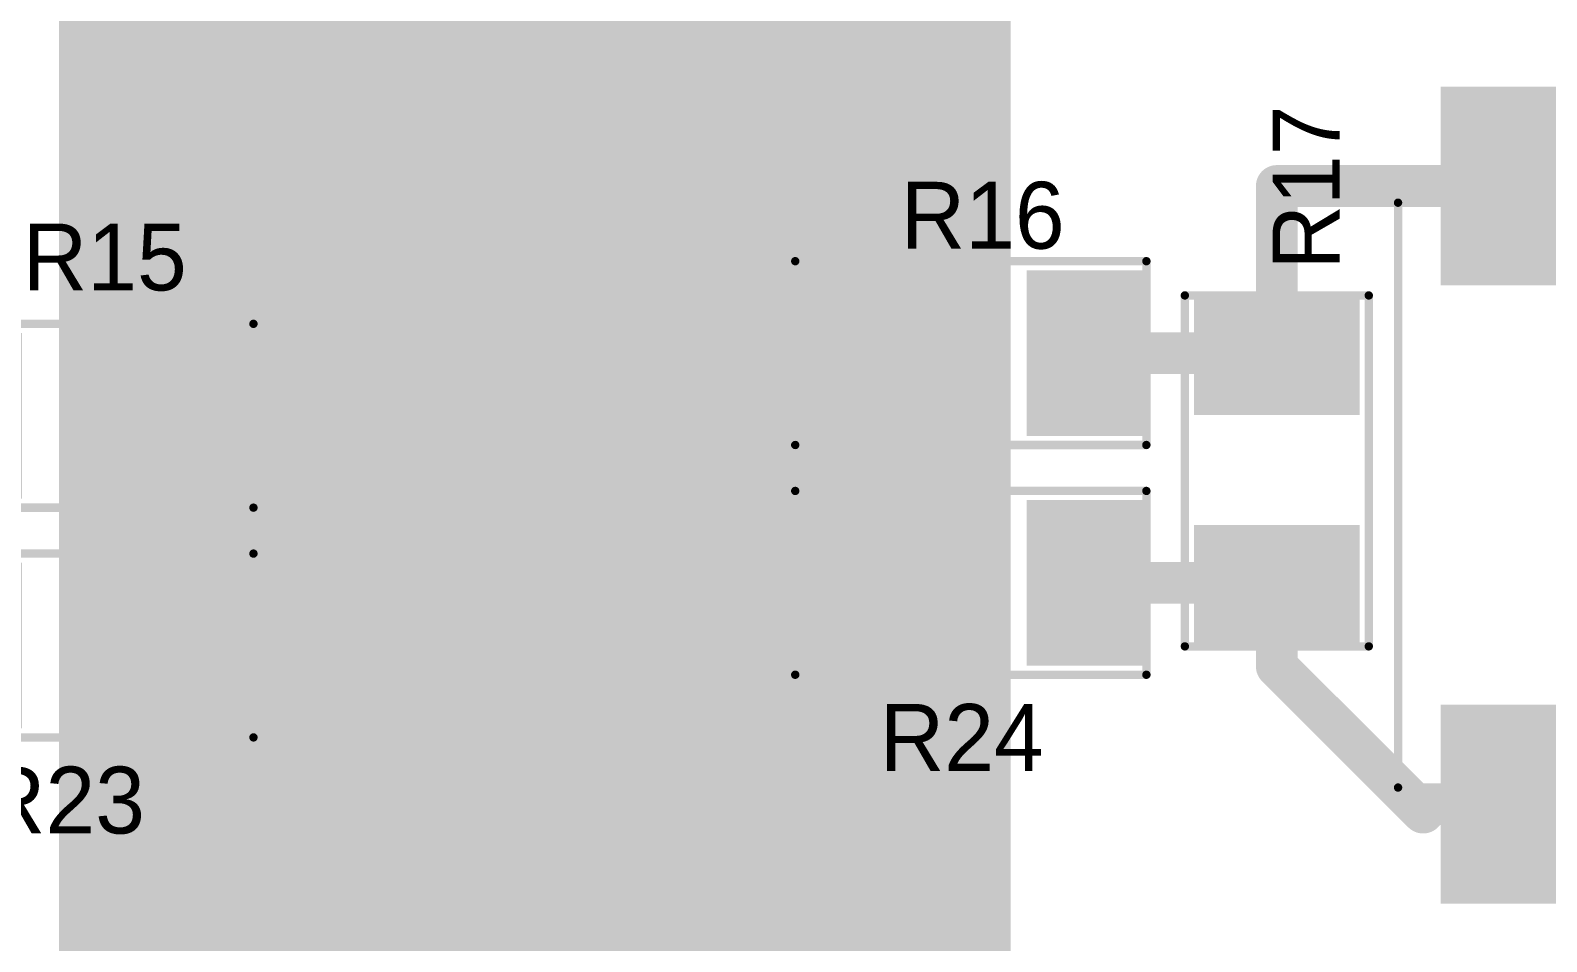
# Model space of a CAD drawing. Extents: x 416 to 470, y 213 to 332.
# Drawn here: x 437.09 to 455.23, y 293.95 to 304.86 of the extents above; entities that cross this region are included whole.
import ezdxf

# ---------------------------------------------------------------- set-up
doc = ezdxf.new("R2010")
doc.units = 0
for name, color, linetype in [('Top', 1, 'CONTINUOUS'), ('Top_Mask', 4, 'CONTINUOUS'), ('Top_Paste', 8, 'CONTINUOUS'), ('Top_Silk', 6, 'CONTINUOUS')]:
    doc.layers.add(name, color=color, linetype=linetype)

# ---------------------------------------------------------------- blocks, each defined once
blk = doc.blocks.new('UNIT_DISC')
at = {"linetype": 'CONTINUOUS', "const_width": 0.5}
blk.add_lwpolyline([(0.25, 0, 1), (-0.25, 0, 1)], format="xyb", close=True, dxfattribs=at)
blk = doc.blocks.new('SHAPE_EL_236_236_0_0_0_0')
at = {"xscale": 0.6, "yscale": 0.6, "zscale": 0.6}
blk.add_blockref('UNIT_DISC', (0, 0), dxfattribs=at)
blk = doc.blocks.new('SHAPE_EL_386_386_0_0_0_0')
at = {"xscale": 0.981, "yscale": 0.981, "zscale": 0.981}
blk.add_blockref('UNIT_DISC', (0, 0), dxfattribs=at)
blk = doc.blocks.new('0__40_41')
at = {"layer": 'Top'}
blk.add_blockref('SHAPE_EL_236_236_0_0_0_0', (0, 0), dxfattribs=at)
at = {"layer": 'Top_Mask'}
blk.add_blockref('SHAPE_EL_386_386_0_0_0_0', (0, 0), dxfattribs=at)
blk = doc.blocks.new('R_1206_6869')
at = {"layer": 'Top_Silk', "linetype": 'CONTINUOUS', "const_width": 0.1}
for points in [[(435.56, 301.35), (435.56, 299.15)], [(439.76, 301.35), (435.56, 301.35)], [(439.76, 299.15), (439.76, 301.35)], [(435.56, 299.15), (439.76, 299.15)]]:
    blk.add_lwpolyline(points, dxfattribs=at)
at = {"layer": 'Top_Silk', "xscale": 0.1, "yscale": 0.1, "zscale": 0.1}
for p in [(435.56, 301.35), (435.56, 301.35), (439.76, 301.35), (439.76, 301.35), (435.56, 299.15), (435.56, 299.15), (439.76, 299.15), (439.76, 299.15)]:
    blk.add_blockref('UNIT_DISC', p, dxfattribs=at)
blk = doc.blocks.new('SHAPE_SQ_433_629_0_0_0_0')
blk.add_solid([(-0.55, -0.8), (0.55, -0.8), (-0.55, 0.8), (0.55, 0.8)])
blk = doc.blocks.new('SHAPE_SQ_583_779_0_0_0_0')
blk.add_solid([(-0.7405, -0.9905), (0.7405, -0.9905), (-0.7405, 0.9905), (0.7405, 0.9905)])
blk = doc.blocks.new('0_9x1_6235')
at = {"layer": 'Top'}
blk.add_blockref('SHAPE_SQ_433_629_0_0_0_0', (0, 0), dxfattribs=at)
at = {"layer": 'Top_Mask'}
blk.add_blockref('SHAPE_SQ_583_779_0_0_0_0', (0, 0), dxfattribs=at)
at = {"layer": 'Top_Paste'}
blk.add_blockref('SHAPE_SQ_433_629_0_0_0_0', (0, 0), dxfattribs=at)
blk = doc.blocks.new('0_9x1_641')
at = {"layer": 'Top'}
blk.add_blockref('SHAPE_SQ_433_629_0_0_0_0', (0, 0), dxfattribs=at)
at = {"layer": 'Top_Mask'}
blk.add_blockref('SHAPE_SQ_583_779_0_0_0_0', (0, 0), dxfattribs=at)
at = {"layer": 'Top_Paste'}
blk.add_blockref('SHAPE_SQ_433_629_0_0_0_0', (0, 0), dxfattribs=at)
blk = doc.blocks.new('R15')
for name, p in [('R_1206_6869', (0, 0)), ('0_9x1_6235', (436.25, 300.25)), ('0_9x1_641', (439.05, 300.25))]:
    blk.add_blockref(name, p)
at = {"layer": 'Top_Silk'}
blk.add_text('R15', height=0.8, dxfattribs=at).set_placement((437, 301.75))
blk = doc.blocks.new('R_1206_7006')
at = {"layer": 'Top_Silk', "linetype": 'CONTINUOUS', "const_width": 0.1}
for points in [[(453.1, 301.69), (450.9, 301.69)], [(450.9, 301.69), (450.9, 297.49)], [(453.1, 297.49), (453.1, 301.69)], [(450.9, 297.49), (453.1, 297.49)]]:
    blk.add_lwpolyline(points, dxfattribs=at)
at = {"layer": 'Top_Silk', "xscale": 0.1, "yscale": 0.1, "zscale": 0.1}
for p in [(450.9, 301.69), (450.9, 301.69), (453.1, 301.69), (453.1, 301.69), (450.9, 297.49), (450.9, 297.49), (453.1, 297.49), (453.1, 297.49)]:
    blk.add_blockref('UNIT_DISC', p, dxfattribs=at)
blk = doc.blocks.new('0_9x1_6252')
at = {"layer": 'Top'}
blk.add_blockref('SHAPE_SQ_433_629_0_0_0_0', (0, 0), dxfattribs=at)
at = {"layer": 'Top_Mask'}
blk.add_blockref('SHAPE_SQ_583_779_0_0_0_0', (0, 0), dxfattribs=at)
at = {"layer": 'Top_Paste'}
blk.add_blockref('SHAPE_SQ_433_629_0_0_0_0', (0, 0), dxfattribs=at)
blk = doc.blocks.new('0_9x1_6250')
at = {"layer": 'Top'}
blk.add_blockref('SHAPE_SQ_433_629_0_0_0_0', (0, 0), dxfattribs=at)
at = {"layer": 'Top_Mask'}
blk.add_blockref('SHAPE_SQ_583_779_0_0_0_0', (0, 0), dxfattribs=at)
at = {"layer": 'Top_Paste'}
blk.add_blockref('SHAPE_SQ_433_629_0_0_0_0', (0, 0), dxfattribs=at)
blk = doc.blocks.new('R17')
blk.add_blockref('R_1206_7006', (0, 0))
at = {"rotation": 270}
for name, p in [('0_9x1_6252', (452, 301)), ('0_9x1_6250', (452, 298.2))]:
    blk.add_blockref(name, p, dxfattribs=at)
at = {"layer": 'Top_Silk'}
blk.add_text('R17', height=0.8, rotation=90, dxfattribs=at).set_placement((452.75, 302))
blk = doc.blocks.new('R_1206_7359')
at = {"layer": 'Top_Silk', "linetype": 'CONTINUOUS', "const_width": 0.1}
for points in [[(435.56, 298.6), (435.56, 296.4)], [(439.76, 298.6), (435.56, 298.6)], [(439.76, 296.4), (439.76, 298.6)], [(435.56, 296.4), (439.76, 296.4)]]:
    blk.add_lwpolyline(points, dxfattribs=at)
at = {"layer": 'Top_Silk', "xscale": 0.1, "yscale": 0.1, "zscale": 0.1}
for p in [(435.56, 298.6), (435.56, 298.6), (439.76, 298.6), (439.76, 298.6), (435.56, 296.4), (435.56, 296.4), (439.76, 296.4), (439.76, 296.4)]:
    blk.add_blockref('UNIT_DISC', p, dxfattribs=at)
blk = doc.blocks.new('0_9x1_6237')
at = {"layer": 'Top'}
blk.add_blockref('SHAPE_SQ_433_629_0_0_0_0', (0, 0), dxfattribs=at)
at = {"layer": 'Top_Mask'}
blk.add_blockref('SHAPE_SQ_583_779_0_0_0_0', (0, 0), dxfattribs=at)
at = {"layer": 'Top_Paste'}
blk.add_blockref('SHAPE_SQ_433_629_0_0_0_0', (0, 0), dxfattribs=at)
blk = doc.blocks.new('R23')
for name, p in [('R_1206_7359', (0, 0)), ('0_9x1_6237', (436.25, 297.5)), ('0_9x1_641', (439.05, 297.5))]:
    blk.add_blockref(name, p)
at = {"layer": 'Top_Silk'}
blk.add_text('R23', height=0.8, dxfattribs=at).set_placement((436.5, 295.25))
blk = doc.blocks.new('R_1206_7911')
at = {"layer": 'Top_Silk', "linetype": 'CONTINUOUS', "const_width": 0.1}
for points in [[(446.24, 302.1), (446.24, 299.9)], [(450.44, 302.1), (446.24, 302.1)], [(450.44, 299.9), (450.44, 302.1)], [(446.24, 299.9), (450.44, 299.9)]]:
    blk.add_lwpolyline(points, dxfattribs=at)
at = {"layer": 'Top_Silk', "xscale": 0.1, "yscale": 0.1, "zscale": 0.1}
for p in [(446.24, 302.1), (446.24, 302.1), (450.44, 302.1), (450.44, 302.1), (446.24, 299.9), (446.24, 299.9), (450.44, 299.9), (450.44, 299.9)]:
    blk.add_blockref('UNIT_DISC', p, dxfattribs=at)
blk = doc.blocks.new('R16')
blk.add_blockref('R_1206_7911', (0, 0))
at = {"rotation": 180}
for name, p in [('0_9x1_641', (446.95, 301)), ('0_9x1_6252', (449.75, 301))]:
    blk.add_blockref(name, p, dxfattribs=at)
at = {"layer": 'Top_Silk'}
blk.add_text('R16', height=0.8, dxfattribs=at).set_placement((447.5, 302.25))
blk = doc.blocks.new('R_1206_8202')
at = {"layer": 'Top_Silk', "linetype": 'CONTINUOUS', "const_width": 0.1}
for points in [[(446.24, 299.35), (446.24, 297.15)], [(450.44, 299.35), (446.24, 299.35)], [(450.44, 297.15), (450.44, 299.35)], [(446.24, 297.15), (450.44, 297.15)]]:
    blk.add_lwpolyline(points, dxfattribs=at)
at = {"layer": 'Top_Silk', "xscale": 0.1, "yscale": 0.1, "zscale": 0.1}
for p in [(446.24, 299.35), (446.24, 299.35), (450.44, 299.35), (450.44, 299.35), (446.24, 297.15), (446.24, 297.15), (450.44, 297.15), (450.44, 297.15)]:
    blk.add_blockref('UNIT_DISC', p, dxfattribs=at)
blk = doc.blocks.new('R24')
blk.add_blockref('R_1206_8202', (0, 0))
at = {"rotation": 180}
for name, p in [('0_9x1_641', (446.95, 298.25)), ('0_9x1_6250', (449.75, 298.25))]:
    blk.add_blockref(name, p, dxfattribs=at)
at = {"layer": 'Top_Silk'}
blk.add_text('R24', height=0.8, dxfattribs=at).set_placement((447.25, 296))
blk = doc.blocks.new('G6K_2F_8578')
at = {"layer": 'Top_Silk', "linetype": 'CONTINUOUS', "const_width": 0.1}
for points in [[(453.45, 295.8), (453.45, 302.8)], [(453.45, 302.8), (463.45, 302.8)], [(463.45, 302.8), (463.45, 295.8)], [(463.45, 295.8), (453.45, 295.8)]]:
    blk.add_lwpolyline(points, dxfattribs=at)
at = {"layer": 'Top_Silk', "xscale": 0.1, "yscale": 0.1, "zscale": 0.1}
for p in [(453.45, 302.8), (453.45, 302.8), (463.45, 302.8), (463.45, 302.8), (453.45, 295.8), (453.45, 295.8), (463.45, 295.8), (463.45, 295.8)]:
    blk.add_blockref('UNIT_DISC', p, dxfattribs=at)
blk = doc.blocks.new('SHAPE_SQ_787_393_0_0_0_0')
blk.add_solid([(-1, -0.5), (1, -0.5), (-1, 0.5), (1, 0.5)])
blk = doc.blocks.new('SHAPE_SQ_937_543_0_0_0_0')
blk.add_solid([(-1.1905, -0.6905), (1.1905, -0.6905), (-1.1905, 0.6905), (1.1905, 0.6905)])
blk = doc.blocks.new('2_0x1_041')
at = {"layer": 'Top'}
blk.add_blockref('SHAPE_SQ_787_393_0_0_0_0', (0, 0), dxfattribs=at)
at = {"layer": 'Top_Mask'}
blk.add_blockref('SHAPE_SQ_937_543_0_0_0_0', (0, 0), dxfattribs=at)
at = {"layer": 'Top_Paste'}
blk.add_blockref('SHAPE_SQ_787_393_0_0_0_0', (0, 0), dxfattribs=at)
blk = doc.blocks.new('2_0x1_0271')
at = {"layer": 'Top'}
blk.add_blockref('SHAPE_SQ_787_393_0_0_0_0', (0, 0), dxfattribs=at)
at = {"layer": 'Top_Mask'}
blk.add_blockref('SHAPE_SQ_937_543_0_0_0_0', (0, 0), dxfattribs=at)
at = {"layer": 'Top_Paste'}
blk.add_blockref('SHAPE_SQ_787_393_0_0_0_0', (0, 0), dxfattribs=at)
blk = doc.blocks.new('2_0x1_0222')
at = {"layer": 'Top'}
blk.add_blockref('SHAPE_SQ_787_393_0_0_0_0', (0, 0), dxfattribs=at)
at = {"layer": 'Top_Mask'}
blk.add_blockref('SHAPE_SQ_937_543_0_0_0_0', (0, 0), dxfattribs=at)
at = {"layer": 'Top_Paste'}
blk.add_blockref('SHAPE_SQ_787_393_0_0_0_0', (0, 0), dxfattribs=at)
blk = doc.blocks.new('2_0x1_0232')
at = {"layer": 'Top'}
blk.add_blockref('SHAPE_SQ_787_393_0_0_0_0', (0, 0), dxfattribs=at)
at = {"layer": 'Top_Mask'}
blk.add_blockref('SHAPE_SQ_937_543_0_0_0_0', (0, 0), dxfattribs=at)
at = {"layer": 'Top_Paste'}
blk.add_blockref('SHAPE_SQ_787_393_0_0_0_0', (0, 0), dxfattribs=at)
blk = doc.blocks.new('2_0x1_0252')
at = {"layer": 'Top'}
blk.add_blockref('SHAPE_SQ_787_393_0_0_0_0', (0, 0), dxfattribs=at)
at = {"layer": 'Top_Mask'}
blk.add_blockref('SHAPE_SQ_937_543_0_0_0_0', (0, 0), dxfattribs=at)
at = {"layer": 'Top_Paste'}
blk.add_blockref('SHAPE_SQ_787_393_0_0_0_0', (0, 0), dxfattribs=at)
blk = doc.blocks.new('2_0x1_0250')
at = {"layer": 'Top'}
blk.add_blockref('SHAPE_SQ_787_393_0_0_0_0', (0, 0), dxfattribs=at)
at = {"layer": 'Top_Mask'}
blk.add_blockref('SHAPE_SQ_937_543_0_0_0_0', (0, 0), dxfattribs=at)
at = {"layer": 'Top_Paste'}
blk.add_blockref('SHAPE_SQ_787_393_0_0_0_0', (0, 0), dxfattribs=at)
blk = doc.blocks.new('2_0x1_0231')
at = {"layer": 'Top'}
blk.add_blockref('SHAPE_SQ_787_393_0_0_0_0', (0, 0), dxfattribs=at)
at = {"layer": 'Top_Mask'}
blk.add_blockref('SHAPE_SQ_937_543_0_0_0_0', (0, 0), dxfattribs=at)
at = {"layer": 'Top_Paste'}
blk.add_blockref('SHAPE_SQ_787_393_0_0_0_0', (0, 0), dxfattribs=at)
blk = doc.blocks.new('RL3')
at = {"rotation": 270}
for name, p in [('2_0x1_0252', (454.65, 303)), ('2_0x1_0232', (456.85, 303)), ('2_0x1_0222', (459.05, 303)), ('2_0x1_041', (462.25, 303)), ('2_0x1_0250', (454.65, 295.6)), ('2_0x1_0231', (456.85, 295.6)), ('2_0x1_0222', (459.05, 295.6)), ('2_0x1_0271', (462.25, 295.6))]:
    blk.add_blockref(name, p, dxfattribs=at)
blk.add_blockref('G6K_2F_8578', (0, 0))
blk = doc.blocks.new('CUPOUR_L1_F0_TT45_9889')
at = {"layer": 'Top', "linetype": 'CONTINUOUS'}
for points, const_width in [([(437.75, 315.25), (437.75, 273)], 0.635), ([(448.5, 273), (448.5, 315.25)], 0.635), ([(437.75, 304.90875), (448.5, 304.90875)], 0.635), ([(437.75, 304.4325), (448.5, 304.4325)], 0.635), ([(437.75, 303.95625), (448.5, 303.95625)], 0.635), ([(437.75, 303.48), (448.5, 303.48)], 0.635), ([(437.75, 303.00375), (448.5, 303.00375)], 0.635), ([(437.75, 302.5275), (448.5, 302.5275)], 0.635), ([(446.0422, 302.1578), (446.4, 302.30601)], 0.635), ([(446.4, 302.30601), (447.5, 302.30601)], 0.635), ([(447.5, 302.30601), (447.8578, 302.1578)], 0.635), ([(437.75, 302.05125), (445.99806, 302.05125)], 0.635), ([(445.89399, 301.8), (446.0422, 302.1578)], 0.635), ([(446.5905, 301.6095), (446.0422, 302.1578)], 0.381), ([(447.3095, 301.6095), (447.8578, 302.1578)], 0.381), ([(447.8578, 302.1578), (448.00601, 301.8)], 0.635), ([(447.90193, 302.05125), (448.5, 302.05125)], 0.635), ([(445.89399, 300.2), (445.89399, 301.8)], 0.635), ([(448.00601, 301.8), (448.00601, 300.2)], 0.635), ([(437.75, 301.575), (445.89399, 301.575)], 0.635), ([(438.1422, 301.4078), (438.5, 301.55601)], 0.635), ([(438.5, 301.55601), (439.6, 301.55601)], 0.635), ([(439.6, 301.55601), (439.9578, 301.4078)], 0.635), ([(448.00601, 301.575), (448.5, 301.575)], 0.635), ([(437.99399, 301.05), (438.1422, 301.4078)], 0.635), ([(439.9578, 301.4078), (440.10601, 301.05)], 0.635), ([(438.6905, 300.8595), (438.1422, 301.4078)], 0.381), ([(439.4095, 300.8595), (439.9578, 301.4078)], 0.381), ([(437.75, 301.09875), (438.01418, 301.09875)], 0.635), ([(437.99399, 299.45), (437.99399, 301.05)], 0.635), ([(440.08581, 301.09875), (445.89399, 301.09875)], 0.635), ([(440.10601, 301.05), (440.10601, 299.45)], 0.635), ([(448.00601, 301.09875), (448.5, 301.09875)], 0.635), ([(437.75, 300.6225), (437.99399, 300.6225)], 0.635), ([(440.10601, 300.6225), (445.89399, 300.6225)], 0.635), ([(448.00601, 300.6225), (448.5, 300.6225)], 0.635), ([(446.5905, 300.3905), (446.0422, 299.8422)], 0.381), ([(447.3095, 300.3905), (447.8578, 299.8422)], 0.381), ([(437.75, 300.14625), (437.99399, 300.14625)], 0.635), ([(440.10601, 300.14625), (445.91625, 300.14625)], 0.635), ([(446.0422, 299.8422), (445.89399, 300.2)], 0.635), ([(448.00601, 300.2), (447.8578, 299.8422)], 0.635), ([(447.98374, 300.14625), (448.5, 300.14625)], 0.635), ([(446.4, 299.69399), (446.0422, 299.8422)], 0.635), ([(447.8578, 299.8422), (447.5, 299.69399)], 0.635), ([(437.75, 299.67), (437.99399, 299.67)], 0.635), ([(440.10601, 299.67), (448.5, 299.67)], 0.635), ([(447.5, 299.69399), (446.4, 299.69399)], 0.635), ([(438.6905, 299.6405), (438.1422, 299.0922)], 0.381), ([(439.4095, 299.6405), (439.9578, 299.0922)], 0.381), ([(446.0422, 299.4078), (446.4, 299.55601)], 0.635), ([(446.4, 299.55601), (447.5, 299.55601)], 0.635), ([(447.5, 299.55601), (447.8578, 299.4078)], 0.635), ([(438.1422, 299.0922), (437.99399, 299.45)], 0.635), ([(440.10601, 299.45), (439.9578, 299.0922)], 0.635), ([(445.89399, 299.05), (446.0422, 299.4078)], 0.635), ([(447.8578, 299.4078), (448.00601, 299.05)], 0.635), ([(437.75, 299.19375), (438.10013, 299.19375)], 0.635), ([(439.99986, 299.19375), (445.95353, 299.19375)], 0.635), ([(446.5905, 298.8595), (446.0422, 299.4078)], 0.381), ([(447.3095, 298.8595), (447.8578, 299.4078)], 0.381), ([(447.94646, 299.19375), (448.5, 299.19375)], 0.635), ([(438.5, 298.94399), (438.1422, 299.0922)], 0.635), ([(439.6, 298.94399), (438.5, 298.94399)], 0.635), ([(439.9578, 299.0922), (439.6, 298.94399)], 0.635), ([(445.89399, 297.45), (445.89399, 299.05)], 0.635), ([(448.00601, 299.05), (448.00601, 297.45)], 0.635), ([(438.1422, 298.6578), (438.5, 298.80601)], 0.635), ([(438.5, 298.80601), (439.6, 298.80601)], 0.635), ([(439.6, 298.80601), (439.9578, 298.6578)], 0.635), ([(437.75, 298.7175), (438.28632, 298.7175)], 0.635), ([(437.99399, 298.3), (438.1422, 298.6578)], 0.635), ([(439.81367, 298.7175), (445.89399, 298.7175)], 0.635), ([(439.9578, 298.6578), (440.10601, 298.3)], 0.635), ([(448.00601, 298.7175), (448.5, 298.7175)], 0.635), ([(438.6905, 298.1095), (438.1422, 298.6578)], 0.381), ([(439.4095, 298.1095), (439.9578, 298.6578)], 0.381), ([(437.75, 298.24125), (437.99399, 298.24125)], 0.635), ([(437.99399, 296.7), (437.99399, 298.3)], 0.635), ([(440.10601, 298.3), (440.10601, 296.7)], 0.635), ([(440.10601, 298.24125), (445.89399, 298.24125)], 0.635), ([(448.00601, 298.24125), (448.5, 298.24125)], 0.635), ([(437.75, 297.765), (437.99399, 297.765)], 0.635), ([(440.10601, 297.765), (445.89399, 297.765)], 0.635), ([(448.00601, 297.765), (448.5, 297.765)], 0.635), ([(446.5905, 297.6405), (446.0422, 297.0922)], 0.381), ([(447.3095, 297.6405), (447.8578, 297.0922)], 0.381), ([(446.0422, 297.0922), (445.89399, 297.45)], 0.635), ([(448.00601, 297.45), (447.8578, 297.0922)], 0.635), ([(437.75, 297.28875), (437.99399, 297.28875)], 0.635), ([(440.10601, 297.28875), (445.96078, 297.28875)], 0.635), ([(447.93921, 297.28875), (448.5, 297.28875)], 0.635), ([(446.4, 296.94399), (446.0422, 297.0922)], 0.635), ([(447.5, 296.94399), (446.4, 296.94399)], 0.635), ([(447.8578, 297.0922), (447.5, 296.94399)], 0.635), ([(437.75, 296.8125), (437.99399, 296.8125)], 0.635), ([(438.6905, 296.8905), (438.1422, 296.3422)], 0.381), ([(439.4095, 296.8905), (439.9578, 296.3422)], 0.381), ([(440.10601, 296.8125), (448.5, 296.8125)], 0.635), ([(438.1422, 296.3422), (437.99399, 296.7)], 0.635), ([(440.10601, 296.7), (439.9578, 296.3422)], 0.635), ([(437.75, 296.33625), (438.15656, 296.33625)], 0.635), ([(438.5, 296.19399), (438.1422, 296.3422)], 0.635), ([(439.9578, 296.3422), (439.6, 296.19399)], 0.635), ([(439.94343, 296.33625), (448.5, 296.33625)], 0.635), ([(439.6, 296.19399), (438.5, 296.19399)], 0.635), ([(437.75, 295.86), (448.5, 295.86)], 0.635), ([(437.75, 295.38375), (448.5, 295.38375)], 0.635), ([(437.75, 294.9075), (448.5, 294.9075)], 0.635), ([(437.75, 294.43125), (448.5, 294.43125)], 0.635), ([(437.75, 293.955), (448.5, 293.955)], 0.635)]:
    blk.add_lwpolyline(points, dxfattribs=dict(at, const_width=const_width))
at = {"layer": 'Top'}
for p, xscale, yscale, zscale in [((437.75, 304.90875), 0.635, 0.635, 0.635), ((448.5, 304.90875), 0.635, 0.635, 0.635), ((437.75, 304.4325), 0.635, 0.635, 0.635), ((448.5, 304.4325), 0.635, 0.635, 0.635), ((437.75, 303.95625), 0.635, 0.635, 0.635), ((448.5, 303.95625), 0.635, 0.635, 0.635), ((437.75, 303.48), 0.635, 0.635, 0.635), ((448.5, 303.48), 0.635, 0.635, 0.635), ((437.75, 303.00375), 0.635, 0.635, 0.635), ((448.5, 303.00375), 0.635, 0.635, 0.635), ((437.75, 302.5275), 0.635, 0.635, 0.635), ((448.5, 302.5275), 0.635, 0.635, 0.635), ((446.4, 302.30601), 0.635, 0.635, 0.635), ((446.4, 302.30601), 0.635, 0.635, 0.635), ((447.5, 302.30601), 0.635, 0.635, 0.635), ((447.5, 302.30601), 0.635, 0.635, 0.635), ((437.75, 302.05125), 0.635, 0.635, 0.635), ((445.99806, 302.05125), 0.635, 0.635, 0.635), ((446.0422, 302.1578), 0.635, 0.635, 0.635), ((446.0422, 302.1578), 0.635, 0.635, 0.635), ((446.0422, 302.1578), 0.381, 0.381, 0.381), ((447.8578, 302.1578), 0.635, 0.635, 0.635), ((447.8578, 302.1578), 0.635, 0.635, 0.635), ((447.90193, 302.05125), 0.635, 0.635, 0.635), ((447.8578, 302.1578), 0.381, 0.381, 0.381), ((448.5, 302.05125), 0.635, 0.635, 0.635), ((445.89399, 301.8), 0.635, 0.635, 0.635), ((445.89399, 301.8), 0.635, 0.635, 0.635), ((448.00601, 301.8), 0.635, 0.635, 0.635), ((448.00601, 301.8), 0.635, 0.635, 0.635), ((437.75, 301.575), 0.635, 0.635, 0.635), ((438.5, 301.55601), 0.635, 0.635, 0.635), ((438.5, 301.55601), 0.635, 0.635, 0.635), ((439.6, 301.55601), 0.635, 0.635, 0.635), ((439.6, 301.55601), 0.635, 0.635, 0.635), ((445.89399, 301.575), 0.635, 0.635, 0.635), ((446.5905, 301.6095), 0.381, 0.381, 0.381), ((447.3095, 301.6095), 0.381, 0.381, 0.381), ((448.00601, 301.575), 0.635, 0.635, 0.635), ((448.5, 301.575), 0.635, 0.635, 0.635), ((438.1422, 301.4078), 0.635, 0.635, 0.635), ((438.1422, 301.4078), 0.635, 0.635, 0.635), ((439.9578, 301.4078), 0.635, 0.635, 0.635), ((439.9578, 301.4078), 0.635, 0.635, 0.635), ((438.1422, 301.4078), 0.381, 0.381, 0.381), ((439.9578, 301.4078), 0.381, 0.381, 0.381), ((437.75, 301.09875), 0.635, 0.635, 0.635), ((437.99399, 301.05), 0.635, 0.635, 0.635), ((437.99399, 301.05), 0.635, 0.635, 0.635), ((438.01418, 301.09875), 0.635, 0.635, 0.635), ((440.08581, 301.09875), 0.635, 0.635, 0.635), ((440.10601, 301.05), 0.635, 0.635, 0.635), ((440.10601, 301.05), 0.635, 0.635, 0.635), ((445.89399, 301.09875), 0.635, 0.635, 0.635), ((448.00601, 301.09875), 0.635, 0.635, 0.635), ((448.5, 301.09875), 0.635, 0.635, 0.635), ((437.75, 300.6225), 0.635, 0.635, 0.635), ((437.99399, 300.6225), 0.635, 0.635, 0.635), ((438.6905, 300.8595), 0.381, 0.381, 0.381), ((439.4095, 300.8595), 0.381, 0.381, 0.381), ((440.10601, 300.6225), 0.635, 0.635, 0.635), ((445.89399, 300.6225), 0.635, 0.635, 0.635), ((448.00601, 300.6225), 0.635, 0.635, 0.635), ((448.5, 300.6225), 0.635, 0.635, 0.635), ((446.5905, 300.3905), 0.381, 0.381, 0.381), ((447.3095, 300.3905), 0.381, 0.381, 0.381), ((437.75, 300.14625), 0.635, 0.635, 0.635), ((437.99399, 300.14625), 0.635, 0.635, 0.635), ((440.10601, 300.14625), 0.635, 0.635, 0.635), ((445.89399, 300.2), 0.635, 0.635, 0.635), ((445.89399, 300.2), 0.635, 0.635, 0.635), ((445.91625, 300.14625), 0.635, 0.635, 0.635), ((447.98374, 300.14625), 0.635, 0.635, 0.635), ((448.00601, 300.2), 0.635, 0.635, 0.635), ((448.00601, 300.2), 0.635, 0.635, 0.635), ((448.5, 300.14625), 0.635, 0.635, 0.635), ((446.0422, 299.8422), 0.635, 0.635, 0.635), ((446.0422, 299.8422), 0.635, 0.635, 0.635), ((447.8578, 299.8422), 0.635, 0.635, 0.635), ((447.8578, 299.8422), 0.635, 0.635, 0.635), ((437.75, 299.67), 0.635, 0.635, 0.635), ((437.99399, 299.67), 0.635, 0.635, 0.635), ((440.10601, 299.67), 0.635, 0.635, 0.635), ((446.0422, 299.8422), 0.381, 0.381, 0.381), ((446.4, 299.69399), 0.635, 0.635, 0.635), ((446.4, 299.69399), 0.635, 0.635, 0.635), ((447.5, 299.69399), 0.635, 0.635, 0.635), ((447.5, 299.69399), 0.635, 0.635, 0.635), ((447.8578, 299.8422), 0.381, 0.381, 0.381), ((448.5, 299.67), 0.635, 0.635, 0.635), ((438.6905, 299.6405), 0.381, 0.381, 0.381), ((439.4095, 299.6405), 0.381, 0.381, 0.381), ((446.4, 299.55601), 0.635, 0.635, 0.635), ((446.4, 299.55601), 0.635, 0.635, 0.635), ((447.5, 299.55601), 0.635, 0.635, 0.635), ((447.5, 299.55601), 0.635, 0.635, 0.635), ((437.99399, 299.45), 0.635, 0.635, 0.635), ((437.99399, 299.45), 0.635, 0.635, 0.635), ((440.10601, 299.45), 0.635, 0.635, 0.635), ((440.10601, 299.45), 0.635, 0.635, 0.635), ((446.0422, 299.4078), 0.635, 0.635, 0.635), ((446.0422, 299.4078), 0.635, 0.635, 0.635), ((447.8578, 299.4078), 0.635, 0.635, 0.635), ((447.8578, 299.4078), 0.635, 0.635, 0.635), ((437.75, 299.19375), 0.635, 0.635, 0.635), ((438.10013, 299.19375), 0.635, 0.635, 0.635), ((439.99986, 299.19375), 0.635, 0.635, 0.635), ((445.95353, 299.19375), 0.635, 0.635, 0.635), ((446.0422, 299.4078), 0.381, 0.381, 0.381), ((447.94646, 299.19375), 0.635, 0.635, 0.635), ((447.8578, 299.4078), 0.381, 0.381, 0.381), ((448.5, 299.19375), 0.635, 0.635, 0.635), ((438.1422, 299.0922), 0.635, 0.635, 0.635), ((438.1422, 299.0922), 0.635, 0.635, 0.635), ((438.1422, 299.0922), 0.381, 0.381, 0.381), ((438.5, 298.94399), 0.635, 0.635, 0.635), ((438.5, 298.94399), 0.635, 0.635, 0.635), ((439.6, 298.94399), 0.635, 0.635, 0.635), ((439.6, 298.94399), 0.635, 0.635, 0.635), ((439.9578, 299.0922), 0.635, 0.635, 0.635), ((439.9578, 299.0922), 0.635, 0.635, 0.635), ((439.9578, 299.0922), 0.381, 0.381, 0.381), ((445.89399, 299.05), 0.635, 0.635, 0.635), ((445.89399, 299.05), 0.635, 0.635, 0.635), ((448.00601, 299.05), 0.635, 0.635, 0.635), ((448.00601, 299.05), 0.635, 0.635, 0.635), ((438.5, 298.80601), 0.635, 0.635, 0.635), ((438.5, 298.80601), 0.635, 0.635, 0.635), ((439.6, 298.80601), 0.635, 0.635, 0.635), ((439.6, 298.80601), 0.635, 0.635, 0.635), ((437.75, 298.7175), 0.635, 0.635, 0.635), ((438.1422, 298.6578), 0.635, 0.635, 0.635), ((438.1422, 298.6578), 0.635, 0.635, 0.635), ((438.28632, 298.7175), 0.635, 0.635, 0.635), ((439.81367, 298.7175), 0.635, 0.635, 0.635), ((439.9578, 298.6578), 0.635, 0.635, 0.635), ((439.9578, 298.6578), 0.635, 0.635, 0.635), ((445.89399, 298.7175), 0.635, 0.635, 0.635), ((446.5905, 298.8595), 0.381, 0.381, 0.381), ((447.3095, 298.8595), 0.381, 0.381, 0.381), ((448.00601, 298.7175), 0.635, 0.635, 0.635), ((448.5, 298.7175), 0.635, 0.635, 0.635), ((438.1422, 298.6578), 0.381, 0.381, 0.381), ((439.9578, 298.6578), 0.381, 0.381, 0.381), ((437.75, 298.24125), 0.635, 0.635, 0.635), ((437.99399, 298.3), 0.635, 0.635, 0.635), ((437.99399, 298.3), 0.635, 0.635, 0.635), ((437.99399, 298.24125), 0.635, 0.635, 0.635), ((440.10601, 298.3), 0.635, 0.635, 0.635), ((440.10601, 298.3), 0.635, 0.635, 0.635), ((440.10601, 298.24125), 0.635, 0.635, 0.635), ((445.89399, 298.24125), 0.635, 0.635, 0.635), ((448.00601, 298.24125), 0.635, 0.635, 0.635), ((448.5, 298.24125), 0.635, 0.635, 0.635), ((438.6905, 298.1095), 0.381, 0.381, 0.381), ((439.4095, 298.1095), 0.381, 0.381, 0.381), ((437.75, 297.765), 0.635, 0.635, 0.635), ((437.99399, 297.765), 0.635, 0.635, 0.635), ((440.10601, 297.765), 0.635, 0.635, 0.635), ((445.89399, 297.765), 0.635, 0.635, 0.635), ((448.00601, 297.765), 0.635, 0.635, 0.635), ((448.5, 297.765), 0.635, 0.635, 0.635), ((446.5905, 297.6405), 0.381, 0.381, 0.381), ((447.3095, 297.6405), 0.381, 0.381, 0.381), ((445.89399, 297.45), 0.635, 0.635, 0.635), ((445.89399, 297.45), 0.635, 0.635, 0.635), ((448.00601, 297.45), 0.635, 0.635, 0.635), ((448.00601, 297.45), 0.635, 0.635, 0.635), ((437.75, 297.28875), 0.635, 0.635, 0.635), ((437.99399, 297.28875), 0.635, 0.635, 0.635), ((440.10601, 297.28875), 0.635, 0.635, 0.635), ((445.96078, 297.28875), 0.635, 0.635, 0.635), ((447.93921, 297.28875), 0.635, 0.635, 0.635), ((448.5, 297.28875), 0.635, 0.635, 0.635), ((446.0422, 297.0922), 0.635, 0.635, 0.635), ((446.0422, 297.0922), 0.635, 0.635, 0.635), ((446.0422, 297.0922), 0.381, 0.381, 0.381), ((446.4, 296.94399), 0.635, 0.635, 0.635), ((446.4, 296.94399), 0.635, 0.635, 0.635), ((447.5, 296.94399), 0.635, 0.635, 0.635), ((447.5, 296.94399), 0.635, 0.635, 0.635), ((447.8578, 297.0922), 0.635, 0.635, 0.635), ((447.8578, 297.0922), 0.635, 0.635, 0.635), ((447.8578, 297.0922), 0.381, 0.381, 0.381), ((437.75, 296.8125), 0.635, 0.635, 0.635), ((437.99399, 296.8125), 0.635, 0.635, 0.635), ((438.6905, 296.8905), 0.381, 0.381, 0.381), ((439.4095, 296.8905), 0.381, 0.381, 0.381), ((440.10601, 296.8125), 0.635, 0.635, 0.635), ((448.5, 296.8125), 0.635, 0.635, 0.635), ((437.99399, 296.7), 0.635, 0.635, 0.635), ((437.99399, 296.7), 0.635, 0.635, 0.635), ((440.10601, 296.7), 0.635, 0.635, 0.635), ((440.10601, 296.7), 0.635, 0.635, 0.635), ((437.75, 296.33625), 0.635, 0.635, 0.635), ((438.1422, 296.3422), 0.635, 0.635, 0.635), ((438.1422, 296.3422), 0.635, 0.635, 0.635), ((438.15656, 296.33625), 0.635, 0.635, 0.635), ((438.1422, 296.3422), 0.381, 0.381, 0.381), ((439.94343, 296.33625), 0.635, 0.635, 0.635), ((439.9578, 296.3422), 0.635, 0.635, 0.635), ((439.9578, 296.3422), 0.635, 0.635, 0.635), ((439.9578, 296.3422), 0.381, 0.381, 0.381), ((448.5, 296.33625), 0.635, 0.635, 0.635), ((438.5, 296.19399), 0.635, 0.635, 0.635), ((438.5, 296.19399), 0.635, 0.635, 0.635), ((439.6, 296.19399), 0.635, 0.635, 0.635), ((439.6, 296.19399), 0.635, 0.635, 0.635), ((437.75, 295.86), 0.635, 0.635, 0.635), ((448.5, 295.86), 0.635, 0.635, 0.635), ((437.75, 295.38375), 0.635, 0.635, 0.635), ((448.5, 295.38375), 0.635, 0.635, 0.635), ((437.75, 294.9075), 0.635, 0.635, 0.635), ((448.5, 294.9075), 0.635, 0.635, 0.635), ((437.75, 294.43125), 0.635, 0.635, 0.635), ((448.5, 294.43125), 0.635, 0.635, 0.635), ((437.75, 293.955), 0.635, 0.635, 0.635), ((448.5, 293.955), 0.635, 0.635, 0.635)]:
    blk.add_blockref('UNIT_DISC', p, dxfattribs=dict(at, xscale=xscale, yscale=yscale, zscale=zscale))

msp = doc.modelspace()

# ---------------------------------------------------------------- linework, layer by layer
at = {"layer": 'Top', "linetype": 'CONTINUOUS', "const_width": 0.5}
for points in [[(446.95, 301), (446.95, 308.75)], [(439.05, 300.25), (439.05, 307.75)], [(454.65, 303), (452, 303)], [(452, 303), (452, 301)], [(444.7, 299.25), (446.95, 301)], [(449.75, 301), (452, 301)], [(441.3, 299.25), (439.05, 300.25)], [(439.05, 297.5), (441.3, 299.25)], [(446.95, 298.25), (444.7, 299.25)], [(446.95, 290.5), (446.95, 298.25)], [(449.75, 298.25), (451.95, 298.25)], [(451.95, 298.25), (452, 298.2)], [(452, 298.2), (452, 297.25)], [(439.05, 289.75), (439.05, 297.5)], [(452, 297.25), (453.65, 295.6)], [(453.65, 295.6), (453.75, 295.5)], [(453.65, 295.6), (453.85, 295.6)], [(453.75, 295.5), (453.85, 295.6)], [(453.85, 295.6), (454.65, 295.6)]]:
    msp.add_lwpolyline(points, dxfattribs=at)

# ---------------------------------------------------------------- block references
for name, p in [('CUPOUR_L1_F0_TT45_9889', (0, 0)), ('0__40_41', (440.25, 305.25)), ('0__40_41', (445.5, 305.25)), ('0__40_41', (445.5, 303.75)), ('RL3', (0, 0)), ('0__40_41', (440.25, 303.5)), ('R17', (0, 0)), ('R16', (0, 0)), ('R15', (0, 0)), ('R24', (0, 0)), ('R23', (0, 0)), ('0__40_41', (440.5, 294.75))]:
    msp.add_blockref(name, p)
at = {"layer": 'Top', "xscale": 0.5, "yscale": 0.5, "zscale": 0.5}
for p in [(452, 303), (452, 303), (454.65, 303), (446.95, 301), (446.95, 301), (449.75, 301), (452, 301), (452, 301), (439.05, 300.25), (439.05, 300.25), (441.3, 299.25), (441.3, 299.25), (444.7, 299.25), (444.7, 299.25), (446.95, 298.25), (446.95, 298.25), (449.75, 298.25), (451.95, 298.25), (451.95, 298.25), (452, 298.2), (452, 298.2), (439.05, 297.5), (439.05, 297.5), (452, 297.25), (452, 297.25), (453.65, 295.6), (453.65, 295.6), (453.65, 295.6), (453.85, 295.6), (453.85, 295.6), (453.85, 295.6), (454.65, 295.6), (453.75, 295.5), (453.75, 295.5)]:
    msp.add_blockref('UNIT_DISC', p, dxfattribs=at)

doc.saveas('drawing.dxf')
